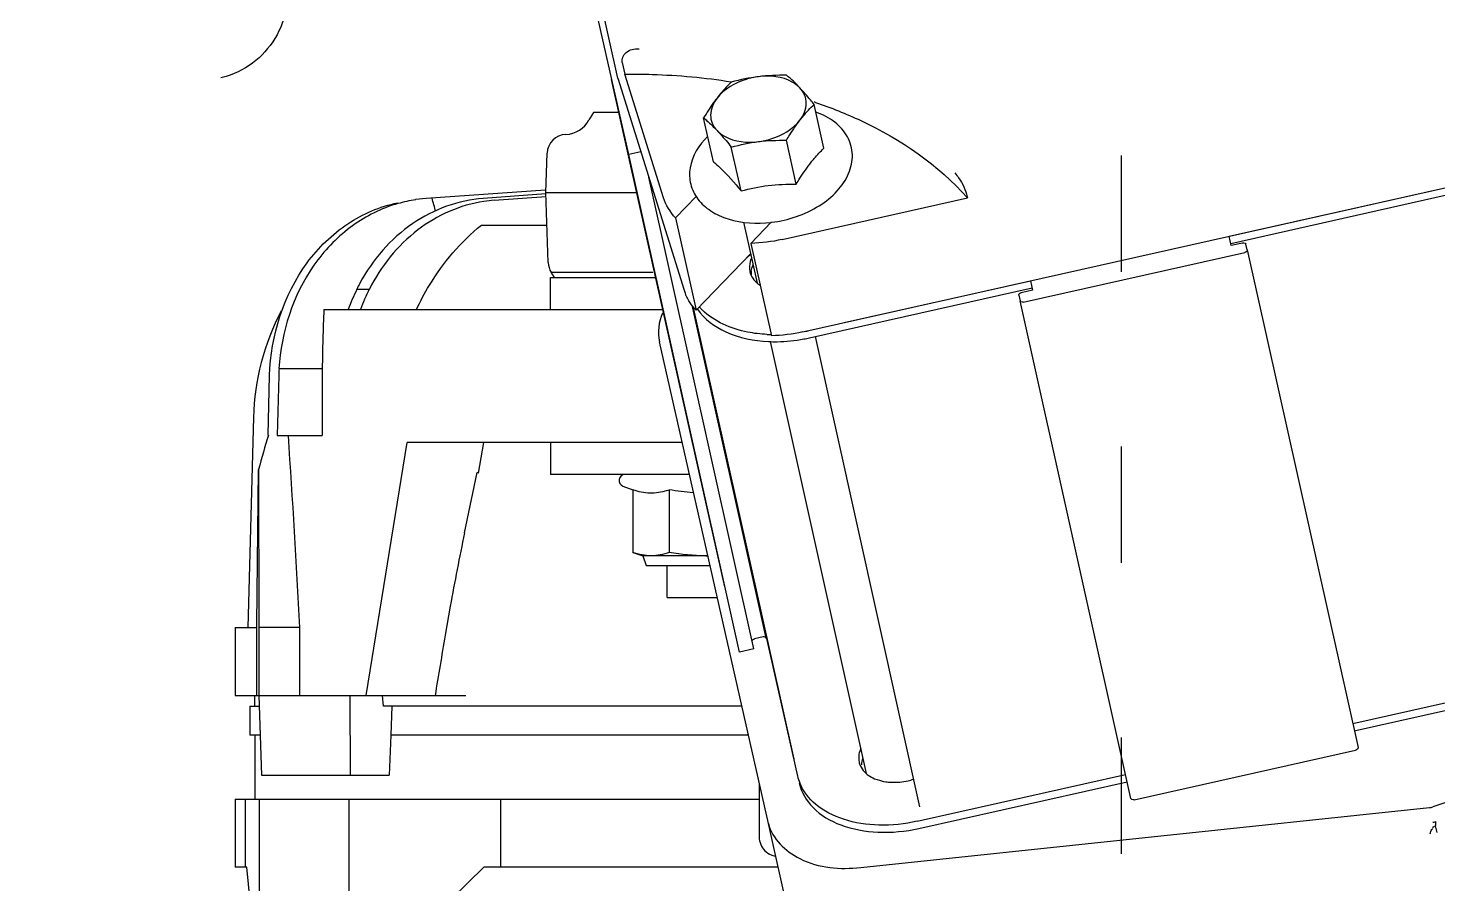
# Model space of a CAD drawing. Header units: metres. Extents: x 27859 to 32645, y 1492 to 8791.
# Drawn here: x 29689.9 to 29835.3, y 5864.3 to 5952.5 of the extents above; entities that cross this region are included whole.
import ezdxf

# ---------------------------------------------------------------- set-up
doc = ezdxf.new("R2010")
doc.units = ezdxf.units.M
doc.linetypes.add('ACAD_ISO03W100', pattern=[30, 12, -18])
doc.linetypes.add('CENTER', pattern=[2, 1.25, -0.25, 0.25, -0.25])
doc.layers.add('E-EQPT', color=190, linetype='Continuous')
doc.layers.add('E-HAT', color=253, linetype='CENTER', lineweight=15)

# ---------------------------------------------------------------- blocks, each defined once
blk = doc.blocks.new('EDG')
at = {"color": 0, "linetype": 'Continuous'}
for p, q in [((1147.26, 1661.47, 1), (1147.26, 1634.37, 1)), ((1156.54, 1634.37, 1), (1156.54, 1661.47, 1)), ((1133.37, 1641.37, 1), (1147.26, 1654.87, 1)), ((1156.54, 1654.87, 1), (1157.81, 1641.37, 1)), ((1101.49, 1648.27, 1), (1104.03, 1636.87, 1)), ((1094.53, 1641.4, 1), (1035.87, 1635.22, 1)), ((1103.02, 1641.37, 1), (1133.37, 1641.37, 1)), ((1131.68, 1634.37, 1), (1131.68, 1641.37, 1)), ((1157.81, 1641.37, 1), (1159.01, 1641.37, 1)), ((1157.96, 1641.37, 1), (1157.96, 1634.37, 1)), ((1159.01, 1634.37, 1), (1159.01, 1641.37, 1)), ((1104.99, 1632.84, 1), (1104.99, 1638.26, 1)), ((1035.29, 1637.12, 1), (1035.13, 1637.81, 1)), ((1035.23, 1636.92, 1), (1035.21, 1636.67, 1)), ((1035.32, 1636.7, 1), (1035.21, 1636.67, 1)), ((1035.45, 1637.2, 1), (1035.23, 1637.08, 1)), ((1035.23, 1637.08, 1), (1035.23, 1636.92, 1)), ((1035.42, 1636.72, 1), (1035.32, 1636.7, 1)), ((1035.53, 1636.74, 1), (1035.42, 1636.72, 1)), ((1035.53, 1637.31, 1), (1035.45, 1637.2, 1)), ((1088.53, 1637.37, 1), (1067.06, 1632.56, 1)), ((1088.69, 1636.64, 1), (1067.22, 1631.82, 1)), ((1104.03, 1636.87, 1), (1115.29, 1587.21, 1)), ((959.44, 1609.76, 1), (1035.55, 1635.15, 1)), ((1035.63, 1635.18, 1), (1035.55, 1635.15, 1)), ((1035.7, 1635.21, 1), (1035.63, 1635.18, 1)), ((1035.79, 1635.21, 1), (1035.7, 1635.21, 1)), ((1035.87, 1635.22, 1), (1035.79, 1635.21, 1)), ((1099.24, 1586.67, 1), (1088.45, 1635.15, 1)), ((1066.33, 1634.42, 1), (1043.5, 1629.3, 1)), ((1066.67, 1634.3, 1), (1078.1, 1582.98, 1)), ((1159.01, 1634.37, 1), (1104.99, 1634.37, 1)), ((1157.01, 1627.77, 1), (1157.01, 1634.37, 1)), ((1093.92, 1631.72, 1), (1103.84, 1587.17, 1)), ((1104.42, 1617.03, 1), (1101.03, 1631.97, 1)), ((1142.99, 1627.77, 1), (1143.15, 1631.87, 1)), ((1156.32, 1631.87, 1), (1143.15, 1631.87, 1)), ((1147.12, 1631.87, 1), (1147.18, 1623.67, 1)), ((1156.59, 1623.67, 1), (1156.32, 1631.87, 1)), ((1111.83, 1583.51, 1), (1101.43, 1630.24, 1)), ((1054.68, 1577.73, 1), (1043.25, 1629.04, 1)), ((1043.64, 1627.3, 1), (1006.57, 1618.98, 1)), ((1043.8, 1626.57, 1), (1006.73, 1618.25, 1)), ((1106.14, 1627.77, 1), (1142.99, 1627.77, 1)), ((1142.87, 1624.77, 1), (1142.99, 1627.77, 1)), ((1156.46, 1627.77, 1), (1157.51, 1627.77, 1)), ((1157.51, 1624.77, 1), (1157.51, 1627.77, 1)), ((1106.82, 1624.77, 1), (1143.72, 1624.77, 1)), ((1159.01, 1623.67, 1), (1135.23, 1623.67, 1)), ((1145.52, 1623.67, 1), (1141.28, 1597.57, 1)), ((1143.72, 1624.77, 1), (1143.83, 1623.67, 1)), ((1152.36, 1623.67, 1), (1152.36, 1616.67, 1)), ((1157.51, 1624.77, 1), (1156.56, 1624.77, 1)), ((1156.59, 1616.67, 1), (1156.59, 1623.67, 1)), ((1156.79, 1623.67, 1), (1156.79, 1616.33, 1)), ((1157.01, 1624.77, 1), (1157.01, 1623.67, 1)), ((1159.01, 1616.67, 1), (1159.01, 1623.67, 1)), ((1105.55, 1618.86, 1), (1107.01, 1619.19, 1)), ((1107.01, 1619.19, 1), (1118.43, 1567.88, 1)), ((1104.59, 1617.63, 1), (1105.47, 1617.83, 1)), ((1105.55, 1618.86, 1), (1116.37, 1570.24, 1)), ((1104.3, 1617.57, 1), (1111.9, 1583.42, 1)), ((1136.85, 1614.47, 1), (1137.37, 1617.46, 1)), ((1152.36, 1616.67, 1), (1156.59, 1616.67, 1)), ((1156.61, 1600.36, 1), (1156.59, 1616.67, 1)), ((1156.79, 1616.33, 1), (1156.61, 1600.36, 1)), ((1159.01, 1616.67, 1), (1156.85, 1616.67, 1)), ((1157.14, 1594.98, 1), (1157.71, 1616.67, 1)), ((1114.5, 1613.57, 1), (1109.36, 1613.57, 1)), ((1114.5, 1613.57, 1), (1114.5, 1610.27, 1)), ((1108.54, 1612.45, 1), (1110.51, 1603.74, 1)), ((1116.64, 1610.27, 1), (1110.11, 1610.27, 1)), ((1110.33, 1609.27, 1), (1117, 1609.27, 1)), ((1117, 1609.27, 1), (1116.64, 1610.27, 1)), ((1118.01, 1608.91, 1), (1117, 1609.27, 1)), ((1114.26, 1602.45, 1), (1114.26, 1608.91, 1)), ((1118.01, 1602.45, 1), (1118.01, 1608.91, 1)), ((1135.38, 1606.9, 1), (1134.06, 1600.68, 1)), ((1110.51, 1603.74, 1), (1120.22, 1560.15, 1)), ((1119.05, 1602.07, 1), (1118.01, 1602.45, 1)), ((1112.23, 1600.87, 1), (1126.5, 1600.87, 1)), ((1126.5, 1597.57, 1), (1126.5, 1600.87, 1)), ((1133.92, 1600.74, 1), (1133.4, 1597.57, 1)), ((1133.92, 1600.74, 1), (1134.06, 1600.68, 1)), ((1112.98, 1597.57, 1), (1141.28, 1597.57, 1)), ((1150.04, 1589.97, 1), (1150.07, 1596.87, 1)), ((1154.68, 1596.87, 1), (1150.07, 1596.87, 1)), ((1154.54, 1590.67, 1), (1154.68, 1596.87, 1)), ((1155.61, 1596.81, 1), (1155.47, 1590.67, 1)), ((1154.51, 1589.97, 1), (1150.04, 1589.97, 1)), ((1115.29, 1587.19, 1), (1115.29, 1587.21, 1)), ((1100.5, 1586.18, 1), (972.56, 1557.47, 1)), ((1099.79, 1586.79, 1), (1076.86, 1581.65, 1)), ((1105.85, 1577.05, 1), (1103.73, 1586.58, 1)), ((1096.23, 1585.22, 1), (1077.03, 1580.91, 1)), ((1077.76, 1583.11, 1), (1054.93, 1577.98, 1)), ((1078.23, 1582.4, 1), (1078.1, 1582.98, 1)), ((1111.49, 1583.95, 1), (1105.86, 1578.1, 1)), ((1113.61, 1574.42, 1), (1111.49, 1583.95, 1)), ((1149.88, 1583.87, 1), (1114.94, 1583.87, 1)), ((1126.5, 1583.87, 1), (1126.5, 1580.57, 1)), ((1076.81, 1581.88, 1), (1077.98, 1582.14, 1)), ((1077.03, 1580.91, 1), (1076.81, 1581.88, 1)), ((1119.56, 1560.01, 1), (1112.74, 1581.87, 1)), ((1146.48, 1581.77, 1), (1145.19, 1581.77, 1)), ((1105.18, 1581.14, 1), (1106.58, 1574.86, 1)), ((1126.5, 1580.57, 1), (1115.67, 1580.57, 1)), ((1126.45, 1580.03, 1), (1115.96, 1580.03, 1)), ((1126.11, 1580.57, 1), (1126.45, 1580.03, 1)), ((1106.28, 1578.53, 1), (1105.84, 1578.17, 1)), ((1126.75, 1579.04, 1), (1127, 1571.82, 1)), ((1056.37, 1577.05, 1), (1016.36, 1568.07, 1)), ((1054.68, 1577.73, 1), (1054.81, 1577.15, 1)), ((1055.15, 1577.02, 1), (1056.32, 1577.28, 1)), ((1056.32, 1577.28, 1), (1056.54, 1576.32, 1)), ((1105.85, 1577.05, 1), (1103.77, 1574.88, 1)), ((1056.54, 1576.32, 1), (1016.53, 1567.34, 1)), ((1102.63, 1576.65, 1), (1083.52, 1572.36, 1)), ((1113.61, 1574.42, 1), (1111.49, 1572.22, 1)), ((1133.63, 1575.17, 1), (1126.89, 1575.17, 1)), ((1083.54, 1572.25, 1), (1083.52, 1572.36, 1)), ((1106.87, 1571.64, 1), (1107.87, 1567.12, 1)), ((1114.87, 1572.34, 1), (1118.84, 1559.6, 1)), ((1127, 1571.82, 1), (1117.62, 1571.82, 1)), ((1127, 1571.82, 1), (1126.86, 1567.75, 1)), ((1126.97, 1572.24, 1), (1132.32, 1572.62, 1)), ((1126.99, 1571.96, 1), (1133.44, 1572.42, 1)), ((1127.02, 1571.55, 1), (1139.32, 1572.42, 1)), ((1139.32, 1572.42, 1), (1140.42, 1572.54, 1)), ((1101.17, 1570.94, 1), (1102.18, 1566.42, 1)), ((1109.71, 1568.65, 1), (1110.72, 1564.12, 1)), ((1098.32, 1567.25, 1), (1099.33, 1562.72, 1)), ((1117.19, 1567.6, 1), (1118.43, 1567.88, 1)), ((1118.43, 1567.88, 1), (1121.94, 1552.42, 1)), ((1122.08, 1563.57, 1), (1122.43, 1564.1, 1)), ((1122.43, 1564.1, 1), (1122.55, 1564.3, 1)), ((1122.43, 1564.1, 1), (1122.55, 1564.3, 1)), ((1119.46, 1563.57, 1), (1122.08, 1563.57, 1)), ((1119.51, 1563.57, 1), (1119.51, 1563.34, 1)), ((1107.89, 1560.39, 1), (1107.83, 1560.4, 1)), ((1119.11, 1558.39, 1), (1118.84, 1559.6, 1)), ((1119.56, 1560.01, 1), (1122.08, 1548.71, 1))]:
    blk.add_line(p, q, dxfattribs=at)
at = {"color": 0, "linetype": 'ACAD_ISO03W100', "elevation": 1}
blk.add_lwpolyline([(1257.62, 1760), (1067.62, 1760), (1067.62, 1520), (1257.62, 1520)], close=True, dxfattribs=at)
at = {"color": 0, "linetype": 'ACAD_ISO03W100'}
blk.add_circle((1162.62, 1551.25, 1), 9, dxfattribs=at)
at = {"color": 0, "linetype": 'Continuous'}
for centre, radius, start, end in [((1102.99, 1638.23, 1), 2.02, 72.5117, 81.4157), ((1103, 1638.27, 1), 1.99, 67.3026, 72.5122), ((1091.13, 1625.84, 1), 6.78, 102.6509, 107.6036), ((1096.32, 1630.89, 1), 4.84, 12.8039, 21.5764), ((1092.75, 1630.1, 1), 1.99, 12.5984, 23.4771), ((72.98, 1798.98, 1), 1079.76, 350.32186, 350.65633), ((2323.33, 1676.68, 1), 1172.51, 182.93375, 183.90303), ((887.85, 1658.91, 1), 252.93, 348.1332, 349.88), ((1110.5, 1591.44, 1), 17.83, 90.0002, 90.5396), ((1116.91, 1595.17, 1), 7.75, 108.0905, 110.0211), ((1118.83, 1601.49, 1), 0.619, 270, 70), ((927.79, 1663.12, 1), 237.27, 343.7714, 344.6612), ((1132.15, 1595.64, 1), 25, 332.238, 358.5), ((1136.11, 1591.09, 1), 18.43, 356.514, 358.6923), ((986.42, 1591.36, 1), 163.63, 357.3783, 359.5135), ((1103.43, 1570.58, 1), 16.61, 100.5473, 102.6478), ((1103.59, 1569.85, 1), 16.61, 100.7119, 102.6479), ((1103.5, 1571.63, 1), 14.82, 87.3452, 88.9692), ((1106.56, 1579.63, 1), 6.08, 41.4968, 44.8878), ((1106.69, 1579.75, 1), 5.9, 40.694, 41.4833), ((1127.42, 1590.74, 1), 19.91, 333.2203, 339.8143), ((1128.41, 1590.82, 1), 20.19, 333.4115, 339.8751), ((1103.29, 1578.89, 1), 2.96, 49.8272, 56.768), ((1108.09, 1580.42, 1), 4.87, 17.326, 22.8596), ((1129.03, 1590.47, 1), 19.5, 331.4882, 333.5151), ((1103.65, 1580.27, 1), 2.19, 351.115, 351.7017), ((1103.73, 1580.26, 1), 2.1, 351.6524, 1.3669), ((1104.02, 1579.52, 1), 1.99, 12.5984, 23.4771), ((1124.75, 1578.97, 1), 2, 2, 31.9995), ((1105.21, 1562.71, 1), 12.26, 96.7069, 97.0074), ((1131.35, 1586.46, 1), 13.88, 274.0231, 278.4079), ((1410.24, 1647.14, 1), 281.62, 195.1024, 195.395), ((1138.28, 1586.68, 1), 14.29, 278.5767, 286.1539), ((1138.24, 1586.84, 1), 14.46, 286.1437, 287.6308), ((1124.86, 1567.82, 1), 2, 272.1632, 358), ((1125.04, 1563.03, 1), 2.8, 92.1632, 152.8792), ((1114.75, 1608.54, 1), 48.57, 251.323, 251.491), ((1112.43, 1572.04, 1), 16.03, 223.4742, 230.2307)]:
    blk.add_arc(centre, radius, start, end, dxfattribs=at)
for points, knots in [([(1104.03, 1636.87, 1), (1103.67, 1638.44, 1), (1100.53, 1641.4, 1), (1096.63, 1641.62, 1), (1094.53, 1641.4, 1)], [0, 0, 0, 0, 0.433297, 1, 1, 1, 1]), ([(1035.63, 1637.48, 1), (1035.62, 1637.46, 1), (1035.59, 1637.42, 1), (1035.54, 1637.4, 1), (1035.52, 1637.4, 1)], [0, 0, 0, 0, 0.534149, 1, 1, 1, 1]), ([(1035.81, 1637.94, 1), (1035.79, 1637.86, 1), (1035.74, 1637.7, 1), (1035.68, 1637.54, 1), (1035.63, 1637.48, 1)], [0, 0, 0, 0, 0.540045, 1, 1, 1, 1]), ([(1100.87, 1632.7, 1), (1100.66, 1633.64, 1), (1099.51, 1635.55, 1), (1096.48, 1637.27, 1), (1092.65, 1637.95, 1), (1089.91, 1637.68, 1), (1088.53, 1637.37, 1)], [0, 0, 0, 0, 0.201554, 0.434429, 0.705308, 1, 1, 1, 1]), ([(1088.69, 1636.64, 1), (1089.99, 1636.93, 1), (1092.56, 1637.2, 1), (1096.2, 1636.65, 1), (1099.17, 1635.19, 1), (1100.47, 1633.54, 1), (1100.82, 1632.67, 1)], [0, 0, 0, 0, 0.290708, 0.560689, 0.796395, 1, 1, 1, 1]), ([(1066.33, 1634.42, 1), (1066.37, 1634.43, 1), (1066.49, 1634.45, 1), (1066.65, 1634.38, 1), (1066.67, 1634.3, 1)], [0, 0, 0, 0, 0.307321, 1, 1, 1, 1]), ([(1091.95, 1632.56, 1), (1091.76, 1632.58, 1), (1090.99, 1632.66, 1), (1090.21, 1632.58, 1), (1089.64, 1632.46, 1)], [0, 0, 0, 0, 0.242113, 1, 1, 1, 1]), ([(1093.09, 1632.25, 1), (1093, 1632.28, 1), (1092.63, 1632.42, 1), (1092.24, 1632.51, 1), (1091.95, 1632.56, 1)], [0, 0, 0, 0, 0.240215, 1, 1, 1, 1]), ([(1093.94, 1631.73, 1), (1093.88, 1631.78, 1), (1093.61, 1631.99, 1), (1093.32, 1632.15, 1), (1093.09, 1632.25, 1)], [0, 0, 0, 0, 0.239223, 1, 1, 1, 1]), ([(1094.58, 1630.89, 1), (1094.47, 1631.13, 1), (1094.27, 1631.43, 1), (1094.01, 1631.67, 1), (1093.94, 1631.73, 1)], [0, 0, 0, 0, 0.738255, 1, 1, 1, 1]), ([(1043.25, 1629.04, 1), (1043.23, 1629.13, 1), (1043.35, 1629.25, 1), (1043.47, 1629.29, 1), (1043.5, 1629.3, 1)], [0, 0, 0, 0, 0.69253, 1, 1, 1, 1]), ([(1104.26, 1617.76, 1), (1104.28, 1617.68, 1), (1104.44, 1617.61, 1), (1104.56, 1617.62, 1), (1104.59, 1617.63, 1)], [0, 0, 0, 0, 0.692679, 1, 1, 1, 1]), ([(1105.72, 1618.09, 1), (1105.74, 1618, 1), (1105.63, 1617.88, 1), (1105.51, 1617.84, 1), (1105.47, 1617.83, 1)], [0, 0, 0, 0, 0.69253, 1, 1, 1, 1]), ([(1114.26, 1608.91, 1), (1114.56, 1609.02, 1), (1115.18, 1609.2, 1), (1115.82, 1609.27, 1), (1116.13, 1609.27, 1)], [0, 0, 0, 0, 0.506411, 1, 1, 1, 1]), ([(1116.13, 1609.27, 1), (1116.45, 1609.27, 1), (1117.09, 1609.2, 1), (1117.7, 1609.02, 1), (1118.01, 1608.91, 1)], [0, 0, 0, 0, 0.493589, 1, 1, 1, 1]), ([(1114.5, 1602.54, 1), (1114.79, 1602.63, 1), (1115.37, 1602.78, 1), (1116.56, 1602.87, 1), (1117.45, 1602.66, 1), (1118.01, 1602.45, 1)], [0, 0, 0, 0, 0.252231, 0.499301, 1, 1, 1, 1]), ([(1155.47, 1590.67, 1), (1155.37, 1586.59, 1), (1153.41, 1580.37, 1), (1147.68, 1574.8, 1), (1144.09, 1573.25, 1), (1142.28, 1572.87, 1)], [0, 0, 0, 0, 0.51834, 0.764634, 1, 1, 1, 1]), ([(1142.62, 1573.05, 1), (1144.25, 1573.57, 1), (1147.42, 1575.25, 1), (1152.48, 1580.59, 1), (1154.3, 1586.22, 1), (1154.51, 1589.97, 1)], [0, 0, 0, 0, 0.23624, 0.482944, 1, 1, 1, 1]), ([(1104.03, 1587.17, 1), (1103.73, 1587.19, 1), (1102.51, 1587.21, 1), (1101.29, 1587.08, 1), (1100.39, 1586.91, 1)], [0, 0, 0, 0, 0.245726, 1, 1, 1, 1]), ([(1111.37, 1583.85, 1), (1110.66, 1584.88, 1), (1108.29, 1586.58, 1), (1105.53, 1587.1, 1), (1104.03, 1587.17, 1)], [0, 0, 0, 0, 0.454343, 1, 1, 1, 1]), ([(1104.19, 1586.44, 1), (1104.86, 1586.41, 1), (1107.24, 1586.14, 1), (1109.64, 1585.14, 1), (1110.86, 1583.91, 1)], [0, 0, 0, 0, 0.279346, 1, 1, 1, 1]), ([(1077.76, 1583.11, 1), (1077.8, 1583.12, 1), (1077.92, 1583.13, 1), (1078.08, 1583.07, 1), (1078.1, 1582.98, 1)], [0, 0, 0, 0, 0.307321, 1, 1, 1, 1]), ([(1140.33, 1583.87, 1), (1139.93, 1583.02, 1), (1138.21, 1579.77, 1), (1135.76, 1576.89, 1), (1133.63, 1575.17, 1)], [0, 0, 0, 0, 0.256937, 1, 1, 1, 1]), ([(1078.23, 1582.4, 1), (1078.25, 1582.32, 1), (1078.13, 1582.19, 1), (1078.02, 1582.15, 1), (1077.98, 1582.14, 1)], [0, 0, 0, 0, 0.69253, 1, 1, 1, 1]), ([(1133.38, 1572.73, 1), (1135.82, 1573.09, 1), (1140.72, 1575.26, 1), (1144, 1579.43, 1), (1145.19, 1581.77, 1)], [0, 0, 0, 0, 0.484324, 1, 1, 1, 1]), ([(1105.84, 1580.31, 1), (1105.73, 1580.55, 1), (1105.53, 1580.85, 1), (1105.27, 1581.09, 1), (1105.2, 1581.15, 1)], [0, 0, 0, 0, 0.738256, 1, 1, 1, 1]), ([(1105.78, 1578.55, 1), (1105.83, 1578.67, 1), (1106, 1579.11, 1), (1106.03, 1579.61, 1), (1105.95, 1579.95, 1)], [0, 0, 0, 0, 0.264799, 1, 1, 1, 1]), ([(1133.44, 1572.42, 1), (1136.01, 1572.6, 1), (1141.27, 1574.53, 1), (1144.86, 1578.75, 1), (1146.17, 1581.16, 1)], [0, 0, 0, 0, 0.484289, 1, 1, 1, 1]), ([(1054.68, 1577.73, 1), (1054.66, 1577.81, 1), (1054.77, 1577.94, 1), (1054.89, 1577.98, 1), (1054.93, 1577.98, 1)], [0, 0, 0, 0, 0.69253, 1, 1, 1, 1]), ([(1055.15, 1577.02, 1), (1055.11, 1577.01, 1), (1054.99, 1576.99, 1), (1054.83, 1577.06, 1), (1054.81, 1577.15, 1)], [0, 0, 0, 0, 0.307321, 1, 1, 1, 1]), ([(1103.71, 1574.88, 1), (1101.99, 1574.67, 1), (1099.49, 1573.83, 1), (1096.93, 1571.78, 1), (1095.67, 1569.96, 1), (1095.23, 1567.93, 1), (1095.77, 1565.96, 1), (1097.18, 1564.41, 1), (1098.45, 1563.77, 1), (1099.15, 1563.53, 1)], [0, 0, 0, 0, 0.291702, 0.425883, 0.546915, 0.657362, 0.764344, 0.876415, 1, 1, 1, 1]), ([(1110.32, 1566.03, 1), (1111.2, 1566.9, 1), (1112.26, 1568.56, 1), (1112.17, 1570.98, 1), (1111.38, 1572.58, 1), (1109.98, 1573.82, 1), (1107.45, 1574.94, 1), (1105.24, 1575.06, 1), (1103.77, 1574.89, 1)], [0, 0, 0, 0, 0.241513, 0.352181, 0.463324, 0.581469, 0.710831, 1, 1, 1, 1]), ([(1099.19, 1562.52, 1), (1097.6, 1563.06, 1), (1091.84, 1565.34, 1), (1086.52, 1568.97, 1), (1083.52, 1572.36, 1)], [0, 0, 0, 0, 0.270211, 1, 1, 1, 1]), ([(1084.82, 1569.79, 1), (1084.68, 1569.95, 1), (1084.12, 1570.69, 1), (1083.7, 1571.56, 1), (1083.54, 1572.25, 1)], [0, 0, 0, 0, 0.230684, 1, 1, 1, 1]), ([(1109.71, 1568.65, 1), (1109.48, 1568.84, 1), (1108.45, 1569.75, 1), (1107.54, 1570.8, 1), (1106.87, 1571.64, 1)], [0, 0, 0, 0, 0.217356, 1, 1, 1, 1]), ([(1101.17, 1570.94, 1), (1101.05, 1570.74, 1), (1100.57, 1569.96, 1), (1100.05, 1569.21, 1), (1099.63, 1568.69, 1)], [0, 0, 0, 0, 0.259578, 1, 1, 1, 1]), ([(1099.63, 1568.69, 1), (1099.53, 1568.55, 1), (1099.11, 1568.05, 1), (1098.67, 1567.58, 1), (1098.32, 1567.25, 1)], [0, 0, 0, 0, 0.260505, 1, 1, 1, 1]), ([(1109.34, 1565.41, 1), (1109.22, 1565.54, 1), (1108.71, 1566.09, 1), (1108.23, 1566.67, 1), (1107.87, 1567.12, 1)], [0, 0, 0, 0, 0.236323, 1, 1, 1, 1]), ([(1105.07, 1566.56, 1), (1104.64, 1566.51, 1), (1103.06, 1566.17, 1), (1101.52, 1565.3, 1), (1100.8, 1564.36, 1)], [0, 0, 0, 0, 0.268185, 1, 1, 1, 1]), ([(1102.18, 1566.42, 1), (1102.07, 1566.23, 1), (1101.64, 1565.53, 1), (1101.17, 1564.85, 1), (1100.8, 1564.36, 1)], [0, 0, 0, 0, 0.258299, 1, 1, 1, 1]), ([(1109.34, 1565.41, 1), (1109.12, 1565.65, 1), (1107.88, 1566.56, 1), (1106.24, 1566.7, 1), (1105.07, 1566.56, 1)], [0, 0, 0, 0, 0.218136, 1, 1, 1, 1]), ([(1110.72, 1564.12, 1), (1110.61, 1564.21, 1), (1110.13, 1564.62, 1), (1109.68, 1565.06, 1), (1109.34, 1565.41, 1)], [0, 0, 0, 0, 0.232721, 1, 1, 1, 1]), ([(1109.34, 1562.07, 1), (1109.72, 1562.56, 1), (1110.13, 1563.48, 1), (1109.89, 1564.7, 1), (1109.55, 1565.2, 1), (1109.34, 1565.41, 1)], [0, 0, 0, 0, 0.516284, 0.753651, 1, 1, 1, 1]), ([(1100.8, 1564.36, 1), (1100.68, 1564.21, 1), (1100.22, 1563.64, 1), (1099.72, 1563.1, 1), (1099.33, 1562.72, 1)], [0, 0, 0, 0, 0.261935, 1, 1, 1, 1]), ([(1100.8, 1564.36, 1), (1100.42, 1563.87, 1), (1100.01, 1562.95, 1), (1100.26, 1561.73, 1), (1100.59, 1561.23, 1), (1100.8, 1561.02, 1)], [0, 0, 0, 0, 0.516284, 0.753651, 1, 1, 1, 1]), ([(1109.34, 1562.07, 1), (1109.46, 1562.22, 1), (1109.96, 1562.89, 1), (1110.4, 1563.58, 1), (1110.72, 1564.12, 1)], [0, 0, 0, 0, 0.240786, 1, 1, 1, 1]), ([(1099.33, 1562.72, 1), (1099.45, 1562.57, 1), (1099.93, 1561.98, 1), (1100.42, 1561.42, 1), (1100.8, 1561.02, 1)], [0, 0, 0, 0, 0.262261, 1, 1, 1, 1]), ([(1100.8, 1561.02, 1), (1101.03, 1560.78, 1), (1102.26, 1559.87, 1), (1103.9, 1559.72, 1), (1105.07, 1559.87, 1)], [0, 0, 0, 0, 0.218136, 1, 1, 1, 1]), ([(1105.07, 1559.87, 1), (1105.5, 1559.92, 1), (1107.08, 1560.26, 1), (1108.62, 1561.13, 1), (1109.34, 1562.07, 1)], [0, 0, 0, 0, 0.268185, 1, 1, 1, 1]), ([(1107.87, 1560.42, 1), (1108, 1560.55, 1), (1108.52, 1561.07, 1), (1109, 1561.62, 1), (1109.34, 1562.07, 1)], [0, 0, 0, 0, 0.238992, 1, 1, 1, 1]), ([(1118.84, 1559.6, 1), (1117.9, 1559.59, 1), (1114.24, 1559.63, 1), (1110.58, 1559.96, 1), (1107.89, 1560.39, 1)], [0, 0, 0, 0, 0.254811, 1, 1, 1, 1]), ([(1119.11, 1558.39, 1), (1119.19, 1558.03, 1), (1118.76, 1557.1, 1), (1117.84, 1556.98, 1), (1117.38, 1557, 1)], [0, 0, 0, 0, 0.444114, 1, 1, 1, 1])]:
    blk.add_open_spline(points, degree=3, knots=knots, dxfattribs=at)
for points in [[(1104.41, 1639.67, 1), (1104.23, 1639.85, 1), (1104, 1640, 1), (1103.77, 1640.1, 1)], [(1104.84, 1639.02, 1), (1104.74, 1639.26, 1), (1104.59, 1639.49, 1), (1104.41, 1639.67, 1)], [(1104.99, 1638.26, 1), (1104.99, 1638.52, 1), (1104.94, 1638.78, 1), (1104.84, 1639.02, 1)], [(1094.34, 1630.15, 1), (1094.41, 1630.37, 1), (1094.45, 1630.6, 1), (1094.45, 1630.82, 1)], [(1094.52, 1629.13, 1), (1094.6, 1629.32, 1), (1094.67, 1629.52, 1), (1094.71, 1629.72, 1)], [(1094.71, 1629.72, 1), (1094.75, 1629.99, 1), (1094.75, 1630.27, 1), (1094.69, 1630.54, 1)], [(1110.5, 1609.27, 1), (1111.76, 1609.27, 1), (1113.02, 1609.13, 1), (1114.26, 1608.91, 1)], [(1111.81, 1602.77, 1), (1112.63, 1602.71, 1), (1113.45, 1602.6, 1), (1114.26, 1602.45, 1)], [(1114.97, 1584.24, 1), (1115.36, 1585.15, 1), (1115.51, 1586.23, 1), (1115.29, 1587.19, 1)], [(1100.5, 1586.18, 1), (1101.56, 1586.42, 1), (1102.65, 1586.55, 1), (1103.73, 1586.58, 1)], [(1111.49, 1583.95, 1), (1111.94, 1583.48, 1), (1112.33, 1582.92, 1), (1112.58, 1582.32, 1)], [(1105.81, 1579.93, 1), (1105.78, 1579.7, 1), (1105.71, 1579.49, 1), (1105.61, 1579.28, 1)], [(1102.63, 1576.65, 1), (1103.68, 1576.89, 1), (1104.77, 1577.02, 1), (1105.85, 1577.05, 1)], [(1113.61, 1574.42, 1), (1114.17, 1573.84, 1), (1114.62, 1573.12, 1), (1114.87, 1572.34, 1)], [(1106.87, 1571.64, 1), (1105.95, 1571.4, 1), (1105.01, 1571.2, 1), (1104.06, 1571.09, 1)], [(1104.06, 1571.09, 1), (1103.1, 1570.97, 1), (1102.14, 1570.93, 1), (1101.17, 1570.94, 1)], [(1107.87, 1567.12, 1), (1106.95, 1566.87, 1), (1106.02, 1566.68, 1), (1105.07, 1566.56, 1)], [(1105.07, 1566.56, 1), (1104.11, 1566.44, 1), (1103.14, 1566.41, 1), (1102.18, 1566.42, 1)], [(1102.18, 1559.72, 1), (1103.14, 1559.71, 1), (1104.11, 1559.75, 1), (1105.07, 1559.87, 1)], [(1105.07, 1559.87, 1), (1106.02, 1559.98, 1), (1106.95, 1560.18, 1), (1107.87, 1560.42, 1)]]:
    blk.add_open_spline(points, degree=3, dxfattribs=at)

msp = doc.modelspace()

# ---------------------------------------------------------------- hatches: boundary and pattern name
at = {"layer": 'E-HAT', "linetype": 'Continuous'}
h = msp.add_hatch(dxfattribs=at)
h.set_pattern_fill('AR-CONC', color=8, scale=40, angle=90)
h.set_pattern_definition([(140, (30868.3, 2757.35), (25.101, 286.904), [30, -330]), (85, (30868.3, 2757.35), (-300.877, -55.5), [24, -264]), (190.4514, (30870.4, 2781.26), (-275.776, 231.404), [25.496, -280.457]), (136.184, (30788.3, 2757.35), (66.208, 426.897), [45, -495]), (186.636, (30793.8, 2792.93), (-389.647, 373.865), [38.244, -420.686]), (81.184, (30788.3, 2757.35), (-389.647, 373.865), [36, -396]), (111, (30808.3, 2797.35), (161.0476, 238.763), [30, -330]), (56, (30808.3, 2797.35), (-290.06, 97.326), [24, -264]), (161.4514, (30821.72, 2817.25), (-129.012, 336.089), [25.496, -280.457]), (127.5, (30868.3, 2757.35), (-133.1575, 4.864), [0, -260.8, 0, -268, 0, -265]), (97.5, (30868.3, 2757.35), (-157.7647, 105.2278), [0, -152.8, 0, -254.8, 0, -101]), (57.5, (30868.3, 2668.15), (9.022, 213.529), [0, -100, 0, -312, 0, -414]), (47.5, (30868.3, 2628.15), (-40.042, 233.2745), [0, -130, 0, -207.2, 0, -294])])
h.paths.add_polyline_path([(32053.3, 1585.35), (28053.3, 1585.35), (28053.3, 2085.35), (28638.3, 2085.35), (28638.3, 8185.35), (28053.3, 8185.35), (28053.3, 8685.35), (32053.3, 8685.35), (32053.3, 8185.35), (31468.3, 8185.35), (31468.3, 2085.35), (32053.3, 2085.35)])

# ---------------------------------------------------------------- next in the draw order: wipeouts: each hides what was drawn before it
msp.add_wipeout([(30870.3, 2757.35), (29240.32, 2757.35), (29240.32, 7507.34), (30870.3, 7507.34)]).translate(0, 0, -732205.32).dxf.layer = 'E-EQPT'

# ---------------------------------------------------------------- next in the draw order: block references
at = {"layer": 'E-EQPT', "rotation": 180}
msp.add_blockref('EDG', (30870.3, 7507.34, -732206.32), dxfattribs=at)

doc.saveas('drawing.dxf')
